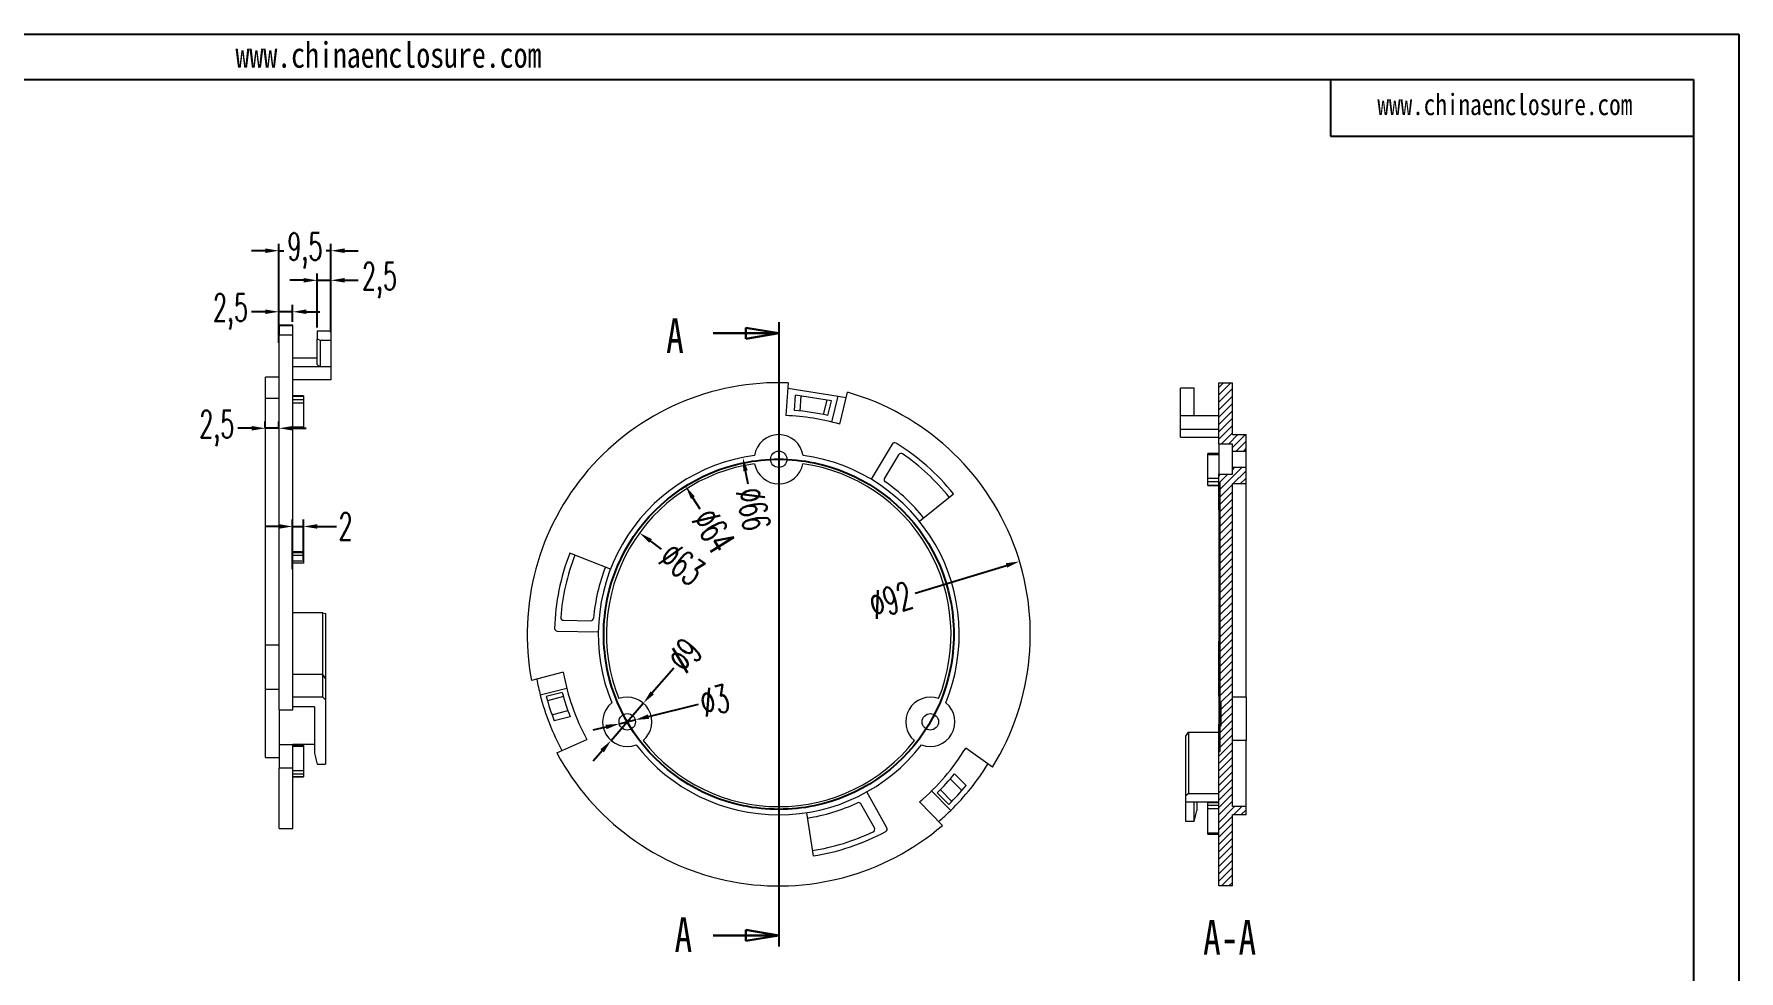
# Model space of a CAD drawing. Header units: inches. Extents: x 1813 to 4218, y 284 to 889.
# Drawn here: x 3906.3 to 4218, y 461.4 to 632.6 of the extents above; entities that cross this region are included whole.
import ezdxf

# ---------------------------------------------------------------- set-up
doc = ezdxf.new("R2010")
doc.units = ezdxf.units.IN
doc.header["$LTSCALE"] = 15
doc.linetypes.add('CENTER2', pattern=[28.575, 19.05, -3.175, 3.175, -3.175])
doc.layers.add('文字', color=81, linetype='Continuous')
doc.styles.add('SLDTEXTSTYLE0', font='TXT', dxfattribs={"width": 0.75})
doc.styles.add('SLDTEXTSTYLE2', font='TXT', dxfattribs={"width": 0.6, "bigfont": 'bigfont'})
doc.styles.add('宋体', font='', dxfattribs={"width": 0.8, "height": 3.5})
doc.styles.get('宋体').set_extended_font_data('SimSun')
doc.dimstyles.new('5', dxfattribs={"dimtxt": 5, "dimasz": 2.5, "dimexe": 1.25, "dimexo": 0.625, "dimtad": 0, "dimtxsty": 'SLDTEXTSTYLE2', "dimcen": 2.5, "dimclrd": 3, "dimclre": 3, "dimclrt": 256, "dimadec": 0, "dimazin": 2, "dimtfac": 1, "dimtmove": 0, "dimatfit": 3, "dimfxl": 0, "dimarcsym": 0})

# ---------------------------------------------------------------- blocks, each defined once
blk = doc.blocks.new('_CLOSED')
at = {"color": 0, "linetype": 'ByBlock', "lineweight": -2}
for p, q in [((-1, 0.166667), (0, 0)), ((-1, 0.166667), (-1, -0.166667)), ((0, 0), (-1, -0.166667)), ((0, 0), (-1, 0))]:
    blk.add_line(p, q, dxfattribs=at)
blk = doc.blocks.new('*D84')
at = {"color": 3, "lineweight": -2, "transparency": 16777216}
for p, q in [((3951.03, 580.05), (3951.03, 583.14)), ((3953.53, 580.05), (3953.53, 583.14)), ((3948.53, 581.89), (3946.03, 581.89)), ((3953.53, 581.89), (3951.03, 581.89)), ((3956.03, 581.89), (3958.53, 581.89))]:
    blk.add_line(p, q, dxfattribs=at)
at = {"color": 3, "transparency": 16777216}
for points in [[(3948.53, 582.31), (3948.53, 581.48), (3951.03, 581.89)], [(3956.03, 582.31), (3956.03, 581.48), (3953.53, 581.89)]]:
    blk.add_solid(points, dxfattribs=at)
at = {"layer": 'Defpoints', "color": 0, "transparency": 16777216}
for p in [(3953.53, 581.89), (3951.03, 579.42), (3953.53, 579.42)]:
    blk.add_point(p, dxfattribs=at)
at = {"transparency": 16777216, "insert": (3942.16, 581.89), "char_height": 5, "attachment_point": 5, "style": 'SLDTEXTSTYLE2'}
blk.add_mtext('2,5', dxfattribs=at)
blk = doc.blocks.new('*D85')
at = {"color": 3, "lineweight": -2, "transparency": 16777216}
for p, q in [((3948.53, 593.05), (3946.03, 593.05)), ((3951.03, 576.22), (3951.03, 594.3)), ((3951.03, 593.05), (3951.91, 593.05)), ((3960.53, 593.05), (3959.66, 593.05)), ((3960.53, 579.02), (3960.53, 594.3)), ((3963.03, 593.05), (3965.53, 593.05))]:
    blk.add_line(p, q, dxfattribs=at)
at = {"color": 3, "transparency": 16777216}
for points in [[(3948.53, 593.47), (3948.53, 592.63), (3951.03, 593.05)], [(3963.03, 593.47), (3963.03, 592.63), (3960.53, 593.05)]]:
    blk.add_solid(points, dxfattribs=at)
at = {"layer": 'Defpoints', "color": 0, "transparency": 16777216}
for p in [(3960.53, 593.05), (3960.53, 578.39), (3951.03, 575.6)]:
    blk.add_point(p, dxfattribs=at)
at = {"transparency": 16777216, "insert": (3955.78, 593.05), "char_height": 5, "attachment_point": 5, "style": 'SLDTEXTSTYLE2'}
blk.add_mtext('9,5', dxfattribs=at)
blk = doc.blocks.new('*D86')
at = {"color": 3, "lineweight": -2, "transparency": 16777216}
for p, q in [((3948.53, 560.65), (3948.53, 561.84)), ((3951.03, 560.65), (3951.03, 561.84)), ((3946.03, 560.59), (3943.53, 560.59)), ((3951.03, 560.59), (3948.53, 560.59)), ((3953.53, 560.59), (3956.03, 560.59))]:
    blk.add_line(p, q, dxfattribs=at)
at = {"color": 3, "transparency": 16777216}
for points in [[(3946.03, 561.01), (3946.03, 560.18), (3948.53, 560.59)], [(3953.53, 561.01), (3953.53, 560.18), (3951.03, 560.59)]]:
    blk.add_solid(points, dxfattribs=at)
at = {"layer": 'Defpoints', "color": 0, "transparency": 16777216}
for p in [(3948.53, 560.02), (3951.03, 560.59), (3951.03, 560.02)]:
    blk.add_point(p, dxfattribs=at)
at = {"transparency": 16777216, "insert": (3939.66, 560.59), "char_height": 5, "attachment_point": 5, "style": 'SLDTEXTSTYLE2'}
blk.add_mtext('2,5', dxfattribs=at)
blk = doc.blocks.new('*D87')
at = {"color": 3, "lineweight": -2, "transparency": 16777216}
for p, q in [((3955.53, 587.64), (3953.03, 587.64)), ((3958.03, 579.02), (3958.03, 588.89)), ((3958.03, 587.64), (3960.53, 587.64)), ((3960.53, 578.17), (3960.53, 588.89)), ((3963.03, 587.64), (3965.53, 587.64))]:
    blk.add_line(p, q, dxfattribs=at)
at = {"color": 3, "transparency": 16777216}
for points in [[(3955.53, 588.06), (3955.53, 587.23), (3958.03, 587.64)], [(3963.03, 588.06), (3963.03, 587.23), (3960.53, 587.64)]]:
    blk.add_solid(points, dxfattribs=at)
at = {"layer": 'Defpoints', "color": 0, "transparency": 16777216}
for p in [(3960.53, 587.64), (3958.03, 578.39), (3960.53, 577.54)]:
    blk.add_point(p, dxfattribs=at)
at = {"transparency": 16777216, "insert": (3969.41, 587.64), "char_height": 5, "attachment_point": 5, "style": 'SLDTEXTSTYLE2'}
blk.add_mtext('2,5', dxfattribs=at)
blk = doc.blocks.new('*D88')
at = {"color": 3, "lineweight": -2, "transparency": 16777216}
for p, q in [((3951.03, 542.64), (3948.53, 542.64)), ((3953.53, 534.82), (3953.53, 543.89)), ((3953.53, 542.64), (3955.53, 542.64)), ((3955.53, 536.53), (3955.53, 543.89)), ((3958.03, 542.64), (3961.57, 542.64))]:
    blk.add_line(p, q, dxfattribs=at)
at = {"color": 3, "transparency": 16777216}
for points in [[(3951.03, 543.06), (3951.03, 542.23), (3953.53, 542.64)], [(3958.03, 543.06), (3958.03, 542.23), (3955.53, 542.64)]]:
    blk.add_solid(points, dxfattribs=at)
at = {"layer": 'Defpoints', "color": 0, "transparency": 16777216}
for p in [(3953.53, 542.64), (3953.53, 534.19), (3955.53, 535.91)]:
    blk.add_point(p, dxfattribs=at)
at = {"transparency": 16777216, "insert": (3963.2, 542.64), "char_height": 5, "attachment_point": 5, "style": 'SLDTEXTSTYLE2'}
blk.add_mtext('2', dxfattribs=at)
blk = doc.blocks.new('*D91')
at = {"color": 3, "lineweight": -2, "transparency": 16777216}
for p, q in [((4023.2, 516.75), (4019.28, 512.22)), ((4011.76, 503.52), (4017.65, 510.33)), ((4010.13, 501.63), (4008.49, 499.74))]:
    blk.add_line(p, q, dxfattribs=at)
at = {"color": 3, "transparency": 16777216}
for points in [[(4018.97, 512.49), (4019.6, 511.95), (4017.65, 510.33)], [(4009.81, 501.91), (4010.44, 501.36), (4011.76, 503.52)]]:
    blk.add_solid(points, dxfattribs=at)
at = {"layer": 'Defpoints', "color": 0, "transparency": 16777216}
for p in [(4017.65, 510.33), (4011.76, 503.52)]:
    blk.add_point(p, dxfattribs=at)
at = {"transparency": 16777216, "insert": (4025.24, 519.11), "char_height": 5, "attachment_point": 5, "rotation": 49.1452, "style": 'SLDTEXTSTYLE2'}
blk.add_mtext('∅9', dxfattribs=at)
blk = doc.blocks.new('*D92')
at = {"color": 3, "lineweight": -2, "transparency": 16777216}
for p, q in [((4027.67, 510.07), (4018.59, 507.87)), ((4010.82, 505.98), (4008.39, 505.39)), ((4013.25, 506.57), (4016.16, 507.28))]:
    blk.add_line(p, q, dxfattribs=at)
at = {"color": 3, "transparency": 16777216}
for points in [[(4018.49, 508.28), (4018.69, 507.47), (4016.16, 507.28)], [(4010.72, 506.39), (4010.92, 505.58), (4013.25, 506.57)]]:
    blk.add_solid(points, dxfattribs=at)
at = {"layer": 'Defpoints', "color": 0, "transparency": 16777216}
for p in [(4013.25, 506.57), (4016.16, 507.28)]:
    blk.add_point(p, dxfattribs=at)
at = {"transparency": 16777216, "insert": (4030.71, 510.81), "char_height": 5, "attachment_point": 5, "rotation": 13.6421, "style": 'SLDTEXTSTYLE2'}
blk.add_mtext('∅3', dxfattribs=at)
blk = doc.blocks.new('*D208')
at = {"color": 3, "lineweight": -2, "transparency": 16777216}
blk.add_line((4028.04, 545.78), (4026.71, 547.9), dxfattribs=at)
at = {"color": 3, "transparency": 16777216}
blk.add_solid([(4027.06, 548.12), (4026.36, 547.68), (4025.38, 550.01)], dxfattribs=at)
at = {"layer": 'Defpoints', "color": 0, "transparency": 16777216}
for p in [(4025.38, 550.01), (4059.46, 495.84)]:
    blk.add_point(p, dxfattribs=at)
at = {"transparency": 16777216, "insert": (4030.5, 541.87), "char_height": 5, "attachment_point": 5, "rotation": 302.1716, "style": 'SLDTEXTSTYLE2'}
blk.add_mtext('∅64', dxfattribs=at)
blk = doc.blocks.new('*D209')
at = {"color": 3, "lineweight": -2, "transparency": 16777216}
blk.add_line((4020.99, 538.52), (4018.97, 540), dxfattribs=at)
at = {"color": 3, "transparency": 16777216}
blk.add_solid([(4019.22, 540.33), (4018.73, 539.66), (4016.95, 541.47)], dxfattribs=at)
at = {"layer": 'Defpoints', "color": 0, "transparency": 16777216}
for p in [(4016.95, 541.47), (4067.88, 504.39)]:
    blk.add_point(p, dxfattribs=at)
at = {"transparency": 16777216, "insert": (4024.73, 535.8), "char_height": 5, "attachment_point": 5, "rotation": 323.9454, "style": 'SLDTEXTSTYLE2'}
blk.add_mtext('∅63', dxfattribs=at)
blk = doc.blocks.new('*D210')
at = {"color": 3, "lineweight": -2, "transparency": 16777216}
blk.add_line((4036.83, 550.36), (4036.34, 552.81), dxfattribs=at)
at = {"color": 3, "transparency": 16777216}
blk.add_solid([(4036.74, 552.9), (4035.93, 552.73), (4035.84, 555.26)], dxfattribs=at)
at = {"layer": 'Defpoints', "color": 0, "transparency": 16777216}
for p in [(4035.84, 555.26), (4049, 490.59)]:
    blk.add_point(p, dxfattribs=at)
at = {"transparency": 16777216, "insert": (4037.76, 545.83), "char_height": 5, "attachment_point": 5, "rotation": 281.5028, "style": 'SLDTEXTSTYLE2'}
blk.add_mtext('∅66', dxfattribs=at)
blk = doc.blocks.new('*D211')
at = {"color": 3, "lineweight": -2, "transparency": 16777216}
blk.add_line((4067.34, 530.47), (4084.05, 535.52), dxfattribs=at)
at = {"color": 3, "transparency": 16777216}
blk.add_solid([(4083.93, 535.92), (4084.18, 535.12), (4086.45, 536.25)], dxfattribs=at)
at = {"layer": 'Defpoints', "color": 0, "transparency": 16777216}
for p in [(4086.45, 536.25), (3998.39, 509.61)]:
    blk.add_point(p, dxfattribs=at)
at = {"transparency": 16777216, "insert": (4062.91, 529.13), "char_height": 5, "attachment_point": 5, "rotation": 16.8308, "style": 'SLDTEXTSTYLE2'}
blk.add_mtext('∅92', dxfattribs=at)

msp = doc.modelspace()

# ---------------------------------------------------------------- hatches: boundary and pattern name
at = {"linetype": 'Continuous', "lineweight": 0}
h = msp.add_hatch(dxfattribs=at)
h.set_pattern_fill('ANSI31', color=4, scale=0.3, style=0)
h.paths.add_polyline_path([(4125.366, 568.927), (4122.866, 568.927), (4122.866, 557.677), (4125.366, 557.677), (4125.366, 556.427), (4127.866, 556.427), (4127.866, 559.427), (4125.366, 559.427)], flags=0)
h = msp.add_hatch(dxfattribs=at)
h.set_pattern_fill('ANSI31', color=4, scale=0.3, style=0)
h.paths.add_polyline_path([(4123.266, 506.161), (4123.066, 506.161), (4123.066, 501.481), (4122.866, 501.481), (4122.866, 476.927), (4125.366, 476.927), (4125.366, 489.927), (4127.866, 489.927), (4127.866, 491.427), (4125.366, 491.427), (4125.366, 550.427), (4127.866, 550.427), (4127.866, 553.427), (4125.366, 553.427), (4125.366, 552.177), (4122.866, 552.177), (4122.866, 550.677), (4123.066, 550.677), (4123.066, 510.551), (4123.266, 510.551)], flags=0)

# ---------------------------------------------------------------- linework, layer by layer
for p, q in [((3725.294, 632.646), (4217.981, 632.646)), ((4217.981, 632.646), (4217.981, 284.282)), ((3741.883, 624.352), (4209.687, 624.352)), ((4143.332, 624.352), (4143.332, 613.984)), ((4209.687, 624.352), (4209.687, 292.576)), ((4143.332, 613.984), (4209.687, 613.984))]:
    msp.add_line(p, q)
at = {"color": 1, "linetype": 'CENTER2'}
msp.add_line((4042.418, 579.967), (4042.418, 465.887), dxfattribs=at)
at = {"color": 7, "linetype": 'Continuous', "lineweight": 15}
for p, q in [((3953.535, 579.42), (3951.035, 579.42)), ((3951.035, 579.387), (3951.035, 579.42)), ((3951.035, 579.387), (3953.535, 579.387)), ((3951.035, 579.387), (3951.035, 577.666)), ((3951.035, 509.11), (3951.035, 577.666)), ((3951.035, 577.666), (3953.535, 577.666)), ((3953.535, 579.387), (3953.535, 579.42)), ((3953.535, 577.666), (3953.535, 579.387)), ((3953.535, 509.11), (3953.535, 577.666)), ((3958.035, 578.39), (3960.535, 578.39)), ((3958.035, 578.39), (3958.035, 576.931)), ((3958.035, 576.931), (3958.535, 576.695)), ((3958.035, 572.224), (3958.035, 576.931)), ((3960.535, 578.39), (3960.535, 576.695)), ((3958.535, 576.695), (3960.535, 576.695)), ((3958.535, 576.695), (3958.535, 571.832)), ((3960.535, 576.695), (3960.535, 571.832)), ((3958.035, 573.4), (3953.535, 573.4)), ((3958.535, 571.832), (3953.535, 571.832)), ((3960.535, 571.832), (3958.535, 571.832)), ((3960.535, 571.832), (3960.535, 569.432)), ((3951.035, 569.92), (3948.535, 569.92)), ((3948.535, 566.119), (3948.535, 569.92)), ((3960.535, 569.432), (3953.535, 569.432)), ((4044.154, 568.894), (4043.7, 562.907)), ((4044.078, 567.897), (4053.275, 566.438)), ((4118.366, 567.897), (4115.866, 567.897)), ((4115.866, 562.907), (4115.866, 567.897)), ((4118.366, 562.907), (4118.366, 567.897)), ((4122.866, 568.927), (4125.366, 568.927)), ((4122.866, 557.677), (4122.866, 568.927)), ((4125.366, 559.427), (4125.366, 568.927)), ((3948.535, 566.119), (3951.035, 566.119)), ((3948.535, 520.92), (3948.535, 566.119)), ((3955.535, 566.495), (3953.535, 566.495)), ((3953.535, 565.823), (3955.535, 565.823)), ((3955.535, 565.161), (3953.535, 565.161)), ((3955.535, 566.495), (3955.535, 566.408)), ((3955.535, 566.408), (3955.535, 565.823)), ((3955.535, 565.823), (3955.535, 565.161)), ((3955.535, 565.161), (3955.535, 560.848)), ((4045.274, 563.828), (4045.489, 566.661)), ((4052.047, 565.62), (4045.489, 566.661)), ((4046.48, 566.504), (4046.271, 563.746)), ((4050.609, 563.101), (4051.254, 565.746)), ((4051.392, 562.933), (4052.047, 565.62)), ((4052.128, 561.731), (4053.275, 566.438)), ((4053.275, 566.438), (4054.762, 566.202)), ((4053.576, 561.339), (4054.999, 567.173)), ((4115.866, 562.907), (4118.366, 562.907)), ((4115.866, 560.408), (4115.866, 562.907)), ((4118.366, 562.907), (4122.866, 562.907)), ((3953.535, 560.848), (3955.535, 560.848)), ((3953.535, 560.604), (3955.535, 560.604)), ((3955.535, 560.848), (3955.535, 560.604)), ((4115.866, 558.939), (4115.866, 560.408)), ((4115.866, 560.408), (4122.866, 560.408)), ((4115.866, 558.939), (4122.866, 558.939)), ((4125.366, 559.427), (4127.866, 559.427)), ((4127.866, 556.427), (4127.866, 559.427)), ((4063.163, 557.707), (4059.323, 551.269)), ((4064.329, 555.758), (4061.762, 551.454)), ((4122.866, 556.002), (4120.866, 556.002)), ((4120.866, 555.758), (4120.866, 556.002)), ((4120.866, 551.454), (4120.866, 555.758)), ((4125.366, 557.677), (4122.866, 557.677)), ((4122.866, 557.677), (4122.866, 552.177)), ((4125.366, 556.427), (4125.366, 557.677)), ((4125.366, 556.427), (4127.866, 556.427)), ((4125.366, 553.427), (4125.366, 556.427)), ((4127.866, 553.427), (4127.866, 556.427)), ((4122.866, 550.677), (4122.866, 552.177)), ((4122.866, 552.177), (4125.366, 552.177)), ((4125.366, 552.177), (4125.366, 553.427)), ((4127.866, 553.427), (4125.366, 553.427)), ((4127.866, 550.427), (4127.866, 553.427)), ((4120.866, 550.788), (4120.866, 551.454)), ((4120.866, 550.21), (4120.866, 550.788)), ((4120.866, 550.21), (4122.866, 550.21)), ((4120.866, 550.111), (4120.866, 550.21)), ((4120.866, 550.111), (4122.866, 550.111)), ((4123.066, 550.677), (4122.866, 550.677)), ((4122.866, 545.677), (4122.866, 550.677)), ((4123.066, 550.677), (4123.066, 510.551)), ((4127.866, 550.427), (4125.366, 550.427)), ((4125.366, 491.427), (4125.366, 550.427)), ((4127.866, 511.427), (4127.866, 550.427)), ((4068.131, 543.612), (4074.364, 548.626)), ((4123.066, 545.677), (4122.866, 545.677)), ((4122.866, 545.677), (4122.866, 521.624)), ((3955.535, 537.979), (3953.535, 537.979)), ((3953.535, 537.908), (3955.535, 537.908)), ((3955.535, 537.35), (3953.535, 537.35)), ((3955.535, 537.979), (3955.535, 537.908)), ((3955.535, 537.908), (3955.535, 537.35)), ((3955.535, 537.35), (3955.535, 536.366)), ((3955.535, 536.366), (3955.535, 535.909)), ((4011.648, 534.853), (4004.189, 537.744)), ((3955.535, 535.909), (3953.535, 535.909)), ((3959.035, 526.827), (3953.535, 526.827)), ((3959.035, 515.564), (3959.035, 526.827)), ((3959.035, 526.827), (3959.535, 526.74)), ((3959.535, 526.74), (3959.535, 514.81)), ((4003.029, 525.488), (4008.04, 525.416)), ((3951.035, 520.92), (3948.535, 520.92)), ((3948.535, 512.92), (3948.535, 520.92)), ((4001.925, 523.503), (4009.421, 523.397)), ((4122.866, 521.624), (4123.066, 521.624)), ((4122.866, 511.624), (4122.866, 521.624)), ((3959.035, 515.564), (3953.535, 515.564)), ((3959.035, 511.428), (3959.035, 515.564)), ((3959.535, 514.825), (3959.535, 510.99)), ((4003.024, 515.987), (3997.201, 514.473)), ((3948.535, 512.92), (3951.035, 512.92)), ((3948.535, 500.42), (3948.535, 512.92)), ((3959.035, 511.428), (3953.535, 511.428)), ((4003.656, 513.051), (3998.817, 511.793)), ((4002.815, 512.316), (3999.911, 511.561)), ((4003.029, 511.545), (4000.125, 510.79)), ((4123.066, 511.624), (4122.866, 511.624)), ((4122.866, 511.624), (4122.866, 506.481)), ((4123.041, 513.659), (4123.066, 513.659)), ((4127.866, 511.427), (4125.366, 511.427)), ((4127.866, 511.427), (4127.866, 503.5)), ((3951.035, 509.11), (3953.535, 509.11)), ((3951.035, 509.11), (3951.035, 502.775)), ((3957.535, 509.698), (3953.535, 509.698)), ((3957.535, 509.698), (3957.535, 501.228)), ((3959.535, 510.99), (3959.535, 499.203)), ((4000.95, 508.215), (4003.866, 508.973)), ((4123.266, 510.551), (4123.066, 510.551)), ((4123.066, 510.551), (4123.066, 506.161)), ((4123.266, 510.551), (4123.266, 506.161)), ((4004.293, 507.844), (4001.369, 507.084)), ((4117.366, 505.071), (4117.366, 493.814)), ((4117.366, 505.071), (4122.866, 505.071)), ((4122.866, 506.481), (4123.066, 506.481)), ((4122.866, 501.481), (4122.866, 506.481)), ((4123.066, 506.161), (4123.066, 501.481)), ((4123.266, 506.161), (4123.066, 506.161)), ((3951.035, 502.775), (3953.535, 502.775)), ((3951.035, 502.775), (3951.035, 498.489)), ((3957.535, 502.775), (3953.535, 502.775)), ((3953.535, 498.489), (3953.535, 502.775)), ((3955.535, 502.66), (3953.535, 502.66)), ((3955.535, 502.66), (3955.535, 502.404)), ((3955.535, 502.404), (3955.535, 498.029)), ((4001.839, 501.263), (4007.331, 503.721)), ((4081.469, 498.617), (4076.595, 502.144)), ((4116.866, 493.431), (4116.866, 504.332)), ((4127.866, 503.5), (4125.366, 503.5)), ((4127.866, 491.427), (4127.866, 503.5)), ((3948.535, 500.42), (3951.035, 500.42)), ((3958.035, 499.203), (3959.535, 499.203)), ((4122.866, 476.927), (4122.866, 501.481)), ((4122.866, 501.481), (4123.066, 501.481)), ((3953.535, 498.489), (3951.035, 498.489)), ((3951.035, 487.42), (3951.035, 498.489)), ((3953.535, 487.42), (3953.535, 498.489)), ((3953.535, 496.907), (3955.535, 496.907)), ((3953.535, 496.864), (3955.535, 496.864)), ((3955.535, 498.029), (3955.535, 497.334)), ((3955.535, 497.334), (3955.535, 496.907)), ((3955.535, 496.907), (3955.535, 496.864)), ((4075.893, 494.372), (4073.779, 496.517)), ((4074.543, 497.452), (4076.663, 495.3)), ((4062.165, 487.571), (4058.51, 494.117)), ((4070.351, 494.297), (4073.861, 490.735)), ((4071.409, 493.936), (4073.515, 491.799)), ((4071.969, 494.507), (4074.076, 492.369)), ((4117.366, 493.814), (4116.866, 493.431)), ((4116.866, 492.282), (4116.866, 493.431)), ((4117.366, 493.814), (4122.866, 493.814)), ((4047.475, 490.317), (4048.701, 482.412)), ((4059.894, 487.536), (4057.451, 491.911)), ((4068.125, 492.282), (4072.348, 487.996)), ((4116.866, 492.282), (4118.366, 492.282)), ((4116.866, 488.71), (4116.866, 492.282)), ((4118.366, 492.282), (4122.866, 492.282)), ((4118.366, 488.71), (4118.366, 492.282)), ((4118.866, 492.282), (4118.866, 490.735)), ((4122.866, 492.167), (4120.866, 492.167)), ((4120.866, 492.12), (4120.866, 492.167)), ((4120.866, 491.715), (4120.866, 492.12)), ((4120.866, 491.715), (4122.866, 491.715)), ((4120.866, 491.012), (4120.866, 491.715)), ((4122.866, 491.012), (4120.866, 491.012)), ((4120.866, 486.627), (4120.866, 491.012)), ((4127.866, 491.427), (4125.366, 491.427)), ((4127.866, 489.927), (4125.366, 489.927)), ((4125.366, 476.927), (4125.366, 489.927)), ((4127.866, 489.927), (4127.866, 491.427)), ((3951.035, 487.42), (3953.535, 487.42)), ((4118.366, 488.71), (4116.866, 488.71)), ((4120.866, 486.627), (4122.866, 486.627)), ((4120.866, 486.371), (4120.866, 486.627)), ((4120.866, 486.371), (4122.866, 486.371)), ((4125.366, 476.927), (4122.866, 476.927))]:
    msp.add_line(p, q, dxfattribs=at)
at = {"color": 7, "linetype": 'Continuous', "lineweight": 30}
for p, q in [((4030.418, 577.967), (4042.418, 577.967)), ((4030.418, 467.887), (4042.418, 467.887))]:
    msp.add_line(p, q, dxfattribs=at)
at = {"color": 8, "linetype": 'Continuous', "lineweight": 15}
for p, q in [((3955.535, 566.408), (3953.535, 566.408)), ((4122.866, 555.758), (4120.866, 555.758)), ((4120.866, 551.454), (4122.866, 551.454)), ((4122.866, 550.788), (4120.866, 550.788)), ((3953.535, 536.366), (3955.535, 536.366)), ((3955.535, 502.404), (3953.535, 502.404)), ((3953.535, 498.029), (3955.535, 498.029)), ((3955.535, 497.334), (3953.535, 497.334)), ((4122.866, 492.12), (4120.866, 492.12))]:
    msp.add_line(p, q, dxfattribs=at)
at = {"color": 1, "linetype": 'CENTER2'}
msp.add_circle((4042.418, 522.927), 32, dxfattribs=at)
at = {"color": 7, "linetype": 'Continuous', "lineweight": 15}
for centre in [(4042.418, 554.927), (4014.705, 506.927), (4070.131, 506.927)]:
    msp.add_circle(centre, 1.5, dxfattribs=at)
for centre, radius, start, end in [((4042.418, 522.927), 46, 87.83683, 190.59104), ((4042.418, 522.927), 46, 328.0969, 74.12749), ((4042.418, 522.927), 40, 73.80141, 88.16292), ((4042.418, 522.927), 41, 77.35683, 86.00502), ((4042.418, 554.927), 4.5, 8.93895, 171.06105), ((4042.418, 522.927), 33, 97.7417, 202.2583), ((4042.418, 522.927), 33, 337.7417, 82.2583), ((4063.592, 557.451), 0.5, 58.47764, 149.18501), ((4042.418, 522.927), 41, 38.81476, 58.47764), ((4064.759, 555.502), 0.5, 55.55627, 149.18501), ((4042.418, 522.927), 40, 38.81476, 55.55627), ((4042.418, 522.927), 31.5, 98.07732, 201.92268), ((4042.418, 554.927), 4.5, 190.40212, 349.59788), ((4042.418, 522.927), 31.5, 338.07732, 81.92268), ((4062.192, 551.198), 0.5, 149.18501, 235.0295), ((4042.418, 522.927), 34, 38.81476, 55.0295), ((4042.418, 522.927), 41, 158.81476, 178.47764), ((4042.418, 522.927), 40, 158.81476, 175.55627), ((4042.418, 522.927), 34, 158.81476, 175.0295), ((4001.932, 524.003), 0.5, 178.47764, 269.18501), ((4003.037, 525.988), 0.5, 175.55627, 269.18501), ((4008.048, 525.916), 0.5, 269.18501, 355.0295), ((4042.418, 522.927), 45, 190.50231, 194.32547), ((4042.418, 522.927), 40, 189.99194, 208.69601), ((4042.418, 522.927), 45, 194.32547, 208.18563), ((4042.418, 522.927), 44, 194.97084, 201.10518), ((4042.418, 522.927), 41, 194.99965, 201.58516), ((4014.705, 506.927), 4.5, 310.40212, 109.59788), ((4070.131, 506.927), 4.5, 70.40212, 229.59788), ((4014.705, 506.927), 4.5, 128.93895, 291.06105), ((4070.131, 506.927), 4.5, 248.93895, 51.06105), ((4042.418, 522.927), 33, 217.7417, 322.2583), ((4042.418, 522.927), 31.5, 218.07732, 321.92268), ((4042.418, 522.927), 40, 309.99194, 328.69601), ((4042.418, 522.927), 46, 208.0969, 310.59104), ((4042.418, 522.927), 45, 314.32547, 328.18563), ((4042.418, 522.927), 41, 314.99965, 321.58516), ((4042.418, 522.927), 44, 314.97084, 321.10518), ((4042.418, 522.927), 34, 278.81476, 295.0295), ((4057.014, 491.667), 0.5, 29.18501, 115.0295), ((4042.418, 522.927), 45, 310.50231, 314.32547), ((4042.418, 522.927), 40, 278.81476, 295.55627), ((4042.418, 522.927), 41, 278.81476, 298.47764), ((4059.458, 487.292), 0.5, 295.55627, 29.18501), ((4061.729, 487.328), 0.5, 298.47764, 29.18501)]:
    msp.add_arc(centre, radius, start, end, dxfattribs=at)
for centre, major_axis, ratio, start_param, end_param in [((3957.954, 533.42), (-3.524, 39.984), 0.3216124, 5.9721324, 6.0096462), ((3964.233, 533.42), (42.811, -42.811), 0.3238507, 4.9098196, 4.9209985), ((3957.502, 533.42), (-5.338, 44.996), 0.1170929, 2.3540778, 2.4208044), ((4118.899, 522.927), (5.338, 44.996), 0.1170929, 3.8623809, 3.9291075)]:
    msp.add_ellipse(centre, major_axis=major_axis, ratio=ratio, start_param=start_param, end_param=end_param, dxfattribs=at)
for points in [[(3959.535, 514.825), (3959.368, 515.071), (3959.201, 515.318), (3959.035, 515.564)], [(4116.866, 504.332), (4117.034, 504.578), (4117.2, 504.825), (4117.366, 505.071)]]:
    msp.add_open_spline(points, degree=3, dxfattribs=at)

# ---------------------------------------------------------------- block references
at = {"color": 7, "linetype": 'Continuous', "lineweight": 30, "xscale": 6, "yscale": 6}
for p in [(4042.418, 577.967), (4042.418, 467.887)]:
    msp.add_blockref('_CLOSED', p, dxfattribs=at)

# ---------------------------------------------------------------- texts
at = {"color": 7, "linetype": 'Continuous', "char_height": 6.35, "attachment_point": 1, "style": 'SLDTEXTSTYLE0'}
for s, insert in [('A', (4021.815, 580.682)), ('A', (4023.36, 471.209)), ('A-A', (4119.999, 470.691))]:
    msp.add_mtext(s, dxfattribs=dict(at, insert=insert))
at = {"layer": '文字', "color": 0, "attachment_point": 1, "style": '宋体'}
for insert, char_height, width in [((3943.087, 631.17), 4.67141, 82.07212), ((4151.88, 621.726), 3.89284, 68.39344)]:
    msp.add_mtext('www.chinaenclosure.com', dxfattribs=dict(at, insert=insert, char_height=char_height, width=width))

# ---------------------------------------------------------------- dimensions: what is measured, and where the dimension line sits
for base, p1, p2, picture, middle in [((3960.535, 593.051), (3951.035, 575.597), (3960.535, 578.39), '*D85', (3955.785, 593.051)), ((3960.535, 587.644), (3958.035, 578.39), (3960.535, 577.543), '*D87', (3969.41, 587.644))]:
    dim = msp.add_linear_dim(base=base, p1=p1, p2=p2, dimstyle='5')
    dim.commit()
    dim.dimension.update_dxf_attribs({"geometry": picture, "text_midpoint": middle})
for base, p1, p2, picture, middle in [((3953.535, 581.892), (3951.035, 579.42), (3953.535, 579.42), '*D84', (3942.16, 581.892)), ((3951.035, 560.595), (3948.535, 560.023), (3951.035, 560.023), '*D86', (3939.66, 560.595)), ((3953.535, 542.642), (3955.535, 535.909), (3953.535, 534.192), '*D88', (3963.196, 542.642))]:
    dim = msp.add_linear_dim(base=base, p1=p1, p2=p2, dimstyle='5')
    dim.commit()
    dim.dimension.update_dxf_attribs({"geometry": picture, "text_midpoint": middle, "dimtype": 160})
for p1, p2, picture, middle in [((4048.998, 490.59), (4035.837, 555.264), '*D210', (4037.756, 545.833)), ((4059.456, 495.841), (4025.379, 550.014), '*D208', (4030.504, 541.867)), ((4067.884, 504.388), (4016.951, 541.467), '*D209', (4024.733, 535.802)), ((3998.388, 509.608), (4086.447, 536.246), '*D211', (4062.911, 529.126)), ((4011.761, 503.524), (4017.649, 510.331), '*D91', (4025.244, 519.114)), ((4013.247, 506.573), (4016.163, 507.281), '*D92', (4030.706, 510.811))]:
    dim = msp.add_diameter_dim_2p(p1=p1, p2=p2, dimstyle='5')
    dim.commit()
    dim.dimension.update_dxf_attribs({"geometry": picture, "text_midpoint": middle, "dimtype": 163})

doc.saveas('drawing.dxf')
